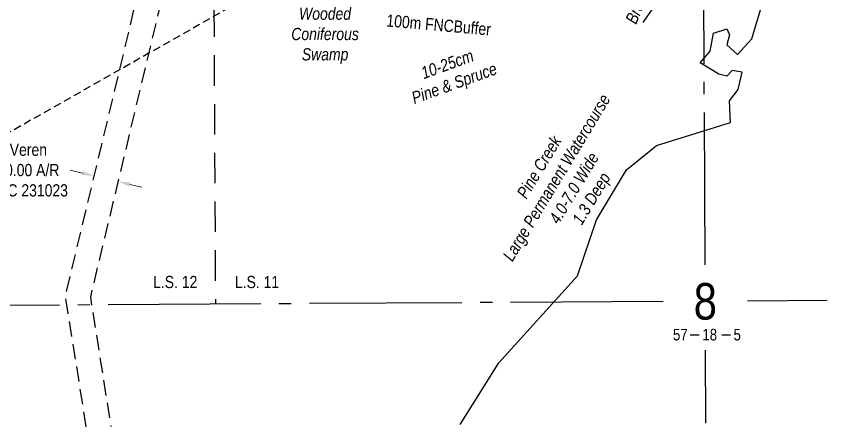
# Model space of a CAD drawing. Extents: x 522678 to 525047, y 5973691 to 5975795.
# Drawn here: x 523102 to 523768, y 5973693 to 5974030 of the extents above; entities that cross this region are included whole.
import ezdxf
from ezdxf.enums import TextEntityAlignment as Align

# ---------------------------------------------------------------- set-up
doc = ezdxf.new("R2010")
doc.units = 0
doc.header["$LTSCALE"] = 5
doc.header["$PDSIZE"] = 10
for name, pattern in [('foc-ACCESSROAD', [3.75, 2.5, -1.25]), ('foc-LSD', [8, 5, -3]), ('foc-QUARTERLINE', [33, 25, -3, 2, -3]), ('foc-TIELINE', [1.875, 1.25, -0.625])]:
    doc.linetypes.add(name, pattern=pattern)
doc.layers.get('Defpoints').update_dxf_attribs({"color": 9})
for name, color, linetype in [('10', 1, 'Continuous'), ('9', 3, 'Continuous'), ('C-AR', 13, 'foc-ACCESSROAD'), ('L-QSEC', 8, 'foc-QUARTERLINE'), ('L-SECLBL', 7, 'Continuous'), ('L-SECTION-LSD', 7, 'foc-LSD'), ('L-TIE', 7, 'foc-TIELINE'), ('P-BUFFER-T', 40, 'Continuous'), ('T-BUSH-T', 110, 'Continuous'), ('T-CREEK', 160, 'Continuous'), ('T-SLOPE', 48, 'Continuous'), ('T-WATER-T', 170, 'Continuous'), ('WETLAND-T', 146, 'Continuous')]:
    doc.layers.add(name, color=color, linetype=linetype)
doc.layers.add('C-AR-T', color=13, linetype='Continuous', lineweight=9)
doc.layers.add('T-TEXT', color=48, linetype='Continuous', lineweight=18)
doc.styles.add('100L', font='ARIALN.TTF', dxfattribs={"height": 11})
doc.styles.add('80CG', font='ARIALN.TTF', dxfattribs={"height": 10})
doc.styles.add('80L', font='ARIALN.TTF', dxfattribs={"height": 10})
doc.styles.add('foc-LtypeFont', font='ARIALN.TTF', dxfattribs={"height": 7.349999999999999})
doc.styles.add('SIMPLEX', font='ARIALN.TTF')
doc.linetypes.add('foc-TOPO-flowdirection-NOLINE', pattern='A,0,[">",foc-LtypeFont,S=0.3,R=0,X=0,Y=-0.945],-20,[">",foc-LtypeFont,S=0.3,R=0,X=0,Y=-0.945],0', length=20)
doc.dimstyles.new('Compass 5 000', dxfattribs={"dimscale": 5, "dimtxt": 9, "dimasz": 2, "dimexe": 0.2, "dimexo": 0.0625, "dimgap": 0.5, "dimtad": 0, "dimtih": 1, "dimtoh": 1, "dimzin": 0, "dimdsep": 46, "dimtxsty": '80CG', "dimcen": 0.1, "dimse1": 1, "dimse2": 1, "dimclrd": 256, "dimclrt": 256, "dimaunit": 1, "dimadec": 4, "dimazin": 0, "dimtfac": 0.06, "dimtofl": 0, "dimtmove": 0, "dimatfit": 1, "dimfxl": 0.2, "dimtolj": 1, "dimtzin": 0, "dimlwd": -1, "dimarcsym": 0})

# ---------------------------------------------------------------- blocks, each defined once
blk = doc.blocks.new('L-SECLBL')
at = {"layer": '9', "color": 7}
for p, q in [((-5.082139060913505, -27.83004804289613), (-12.28857354467345, -27.83004804289613)), ((20.70431141927111, -27.83004804289613), (13.49787693551116, -27.83004804289613))]:
    blk.add_line(p, q, dxfattribs=at)
at = {"layer": '10', "color": 2, "style": 'SIMPLEX'}
blk.add_attdef('SEC', text='', height=30, dxfattribs=at).set_placement((0, 0), align=Align.MIDDLE)
at = {"layer": '10', "color": 5, "style": '80L'}
blk.add_attdef('TWP', text='', height=9.5, dxfattribs=at).set_placement((-14.43410290347765, -27.36845155570791), align=Align.MIDDLE_RIGHT)
blk.add_attdef('RGE', text='', height=9.5, dxfattribs=at).set_placement((3.622123863462547, -27.36845155570791), align=Align.MIDDLE_CENTER)
blk.add_attdef('MER', text='', height=9.5, dxfattribs=at).set_placement((23.16775162027989, -27.36845155570791), align=Align.MIDDLE_LEFT)
blk = doc.blocks.new('*D27')
at = {"layer": 'C-AR-T', "transparency": 16777216}
for p, q in [((523156.1906058653, 5973901.174224684), (523146.1737728571, 5973903.571314464)), ((523195.0962883485, 5973891.863855447), (523204.821690576, 5973889.536506845))]:
    blk.add_line(p, q, dxfattribs=at)
for points in [[(523156.578497299, 5973902.795125056), (523155.8027144317, 5973899.553324313), (523165.9160080929, 5973898.846876082)], [(523195.4841797822, 5973893.484755819), (523194.7083969149, 5973890.242955076), (523185.3708861211, 5973894.191204048)]]:
    blk.add_solid(points, dxfattribs=at)
at = {"layer": 'Defpoints', "color": 0, "transparency": 16777216}
for p in [(523183.3046114224, 5973971.50945935), (523202.7594894505, 5973966.853787315), (523165.9160080929, 5973898.846876082)]:
    blk.add_point(p, dxfattribs=at)
at = {"layer": 'C-AR-T', "transparency": 16777216, "insert": (523111.872954303, 5973903.571314464), "char_height": 10, "attachment_point": 5, "style": '80CG'}
blk.add_mtext('\\A1;Veren\\P20.00 A/R\\PLOC 231023', dxfattribs=at)

msp = doc.modelspace()

# ---------------------------------------------------------------- linework, layer by layer
at = {"layer": 'C-AR', "flags": 128}
msp.add_lwpolyline([(523159.3597819726, 5973692.997743352), (523143.4964369201, 5973792.830534185), (523142.3195635768, 5973800.243291759), (523204.762523097, 5974061.176654832), (523208.5065372844, 5974076.823380891), (523229.22461435, 5974077.444470015), (523225.4769543773, 5974061.78462021), (523162.7001160908, 5973799.455281781), (523163.7326781665, 5973792.949750587), (523179.5961725459, 5973693.117494655)], dxfattribs=at)
at = {"layer": 'L-QSEC'}
for p, q in [((523666.8981303013, 5973825.926432576), (523662.9363008504, 5974600.187875128)), ((523632.4015704683, 5973795.739014852), (522863.5168589404, 5973791.187965249)), ((523766.9920287481, 5973796.535659451), (523701.6423701143, 5973796.148853037)), ((523667.5629266417, 5973696.005097303), (523667.2561024906, 5973755.967827122))]:
    msp.add_line(p, q, dxfattribs=at)
at = {"layer": 'L-SECTION-LSD', "flags": 128}
msp.add_lwpolyline([(523261.2346011285, 5974597.8208588), (523265.2793370574, 5973793.566008328)], dxfattribs=at)
at = {"layer": 'T-CREEK', "linetype": 'foc-TOPO-flowdirection-NOLINE', "flags": 128}
msp.add_lwpolyline([(523465.93316667, 5973694.811928634), (523497.6641526215, 5973745.376898602), (523562.141197591, 5973816.851555816), (523577.750362745, 5973862.917200075), (523602.4591123002, 5973903.910366708), (523626.9782337509, 5973923.893710328), (523687.71, 5973942.784000057), (523686.917, 5973960.552), (523693.988, 5973969.729), (523697.34, 5973983.872), (523689.033, 5973985.463000001), (523684.57, 5973980.694), (523678.132, 5973982.426), (523662.907, 5973991.594), (523671.033, 5974001.188), (523673.906, 5974016.062), (523684.841999999, 5974019.529), (523687.003, 5974014.463), (523684.79, 5974006.44), (523693.4009999965, 5973998.422), (523705.0959999965, 5974011.273), (523712.378, 5974035.021), (523710.103, 5974072.740000036), (523717.788, 5974084.406), (523723.909, 5974095.018), (523711.274, 5974102.726), (523702.706, 5974104.282), (523702.475, 5974111.267000002), (523708.182, 5974113.227), (523709.668, 5974120.697), (523706.971, 5974125.597), (523707.495, 5974125.543), (523708.6619999965, 5974128.949), (523701.886, 5974133.431), (523697.135, 5974133.23), (523693.109, 5974146.926), (523695.171, 5974151.753), (523701.422, 5974151.853), (523705.919, 5974155.341), (523713.037, 5974166.2), (523716.1489999964, 5974175.719), (523713.409, 5974178.191), (523703.83, 5974177.252), (523699.783, 5974185.757000057), (523699.0679999976, 5974201.827), (523667.4392746187, 5974203.909289846), (523652.6690396661, 5974222.677560722), (523675.2223426679, 5974243.372627343), (523718.5493149735, 5974260.719515963), (523752.6603940243, 5974281.188778743), (523739.4283287285, 5974313.490380289), (523720.2663968677, 5974342.077313431), (523749.4852190388, 5974367.252859217), (523768.2892933544, 5974395.676584368), (523760.8970320684, 5974451.647728672), (523739.6892051472, 5974469.693769561), (523720.5571735415, 5974496.778460462), (523698.2260306718, 5974518.549488978), (523670.1500249477, 5974542.611397243), (523647.9079870708, 5974567.535696575), (523609.8333394551, 5974573.394377261), (523584.3550703646, 5974594.956874906), (523578.3053172692, 5974628.29951918), (523555.0873955093, 5974657.106332297), (523541.6784258475, 5974684.06921925), (523525.4474572377, 5974699.327700475)], dxfattribs=at)
at = {"layer": 'T-CREEK', "flags": 128}
msp.add_lwpolyline([(523465.93316667, 5973694.811928634), (523497.6641526215, 5973745.376898602), (523562.141197591, 5973816.851555816), (523577.750362745, 5973862.917200075), (523602.4591123002, 5973903.910366708), (523626.9782337509, 5973923.893710328), (523687.71, 5973942.784000057), (523686.917, 5973960.552), (523693.988, 5973969.729), (523697.34, 5973983.872), (523689.033, 5973985.463000001), (523684.57, 5973980.694), (523678.132, 5973982.426), (523662.907, 5973991.594), (523671.033, 5974001.188), (523673.906, 5974016.062), (523684.841999999, 5974019.529), (523687.003, 5974014.463), (523684.79, 5974006.44), (523693.4009999965, 5973998.422), (523705.0959999965, 5974011.273), (523712.378, 5974035.021)], dxfattribs=at)
at = {"layer": 'T-SLOPE', "flags": 128}
msp.add_lwpolyline([(523654.3366999999, 5974137.623200054), (523655.9457, 5974129.763199999), (523656.3547999964, 5974119.679400001), (523646.9847999997, 5974110.898200055), (523636.7966999998, 5974092.987600001), (523630.7063999996, 5974056.324999999), (523628.4895999965, 5974042.898499999), (523615.6952999963, 5974024.688200001)], dxfattribs=at)

# ---------------------------------------------------------------- block references
at = {"layer": 'L-SECLBL', "xscale": 0.9994219999999999, "yscale": 0.9994219999999999, "zscale": 0.9994219999999999}
msp.add_blockref('L-SECLBL', (523667.0515472856, 5973795.944109017), dxfattribs=at).add_auto_attribs({'SEC': '8', 'TWP': '57', 'RGE': '18', 'MER': '5'})

# ---------------------------------------------------------------- texts
at = {"layer": 'L-SECTION-LSD', "insert": (523281.2857341529, 5973816.787986531), "char_height": 9.994219999999999, "attachment_point": 1, "style": '100L', "bg_fill": 3, "box_fill_scale": 1.5, "bg_fill_color": 256, "bg_fill_transparency": 0}
msp.add_mtext_dynamic_manual_height_columns('\\pxql;L.S. 11', width=36.42842763662228, gutter_width=54.96821, heights=[0], dxfattribs=at)
at = {"layer": 'P-BUFFER-T', "insert": (523405.9439634675, 5974031.491129611), "char_height": 9.99421999999997, "attachment_point": 1, "rotation": 354.9856974853316, "style": '80L'}
msp.add_mtext_dynamic_manual_height_columns('\\pxqc;100m FNCBuffer', width=86.14840389167776, gutter_width=49.97109999999988, heights=[0], dxfattribs=at)
at = {"layer": 'T-BUSH-T', "insert": (523419.4047703841, 5973982.760928388), "char_height": 9.9942199999998, "attachment_point": 1, "rotation": 19.99999999999998, "style": '80L'}
msp.add_mtext_dynamic_manual_height_columns('\\pxqc;{\\fArial Narrow|b0|i1|c0|p34;10-25cm \\PPine & Spruce}', width=73.00457295034026, gutter_width=47.4725449999996, heights=[0], dxfattribs=at)
at = {"layer": 'T-TEXT', "insert": (523604.250133855, 5974033.876889051), "char_height": 9.99999999999989, "attachment_point": 1, "rotation": 66.58427791665511, "style": '80L'}
msp.add_mtext_dynamic_manual_height_columns('\\pxqc;{\\fArial Narrow|b0|i1|c0|p34;Breakline}', width=31.99631650750298, gutter_width=49.99999999999913, heights=[0], dxfattribs=at)
at = {"layer": 'T-WATER-T', "insert": (523486.0680822259, 5973841.719514487), "char_height": 9.994219999999771, "attachment_point": 1, "rotation": 58.92040720931974, "style": '80L'}
msp.add_mtext_dynamic_manual_height_columns('\\pxqc;{\\fArial Narrow|b0|i1|c0|p34;Pine Creek\\PLarge Permanent Watercourse\\P4.0-7.0 Wide\\P1.3 Deep}', width=156.3670028002693, gutter_width=49.99999999999913, heights=[0], dxfattribs=at)
at = {"layer": 'WETLAND-T', "insert": (523327.4772969212, 5974036.948294111), "char_height": 9.99999999999989, "attachment_point": 1, "style": '80L'}
msp.add_mtext_dynamic_manual_height_columns('\\pxqc;{\\fArial Narrow|b0|i1|c0|p34;Wooded Coniferous Swamp}', width=55.46834924965808, gutter_width=49.99999999999913, heights=[0], dxfattribs=at)

# ---------------------------------------------------------------- dimensions: what is measured, and where the dimension line sits
at = {"layer": 'C-AR-T'}
dim = msp.add_linear_dim(base=(523165.9160080929, 5973898.846876082), p1=(523202.7594894505, 5973966.853787315), p2=(523183.3046114222, 5973971.509459349), angle=166.5418619459018, text='Veren\\P20.00 A/R\\PLOC 231023', dimstyle='Compass 5 000', dxfattribs=at)
dim.commit()
dim.dimension.update_dxf_attribs({"geometry": '*D27', "text_midpoint": (523111.872954303, 5973903.571314464), "dimtype": 161})

# ---------------------------------------------------------------- next in the draw order: texts
at = {"layer": 'L-SECTION-LSD', "insert": (523213.3656141457, 5973816.787986531), "char_height": 9.994219999999999, "attachment_point": 1, "style": '100L', "bg_fill": 3, "box_fill_scale": 1.5, "bg_fill_color": 256, "bg_fill_transparency": 0}
msp.add_mtext_dynamic_manual_height_columns('\\pxqr;L.S. 12', width=37.09027331987386, gutter_width=54.96821, heights=[0], dxfattribs=at)

# ---------------------------------------------------------------- next in the draw order: linework, layer by layer
at = {"layer": 'L-TIE', "flags": 128}
msp.add_lwpolyline([(523448.041708809, 5974134.156040923), (522843.409, 5973791.069)], dxfattribs=at)

doc.saveas('drawing.dxf')
